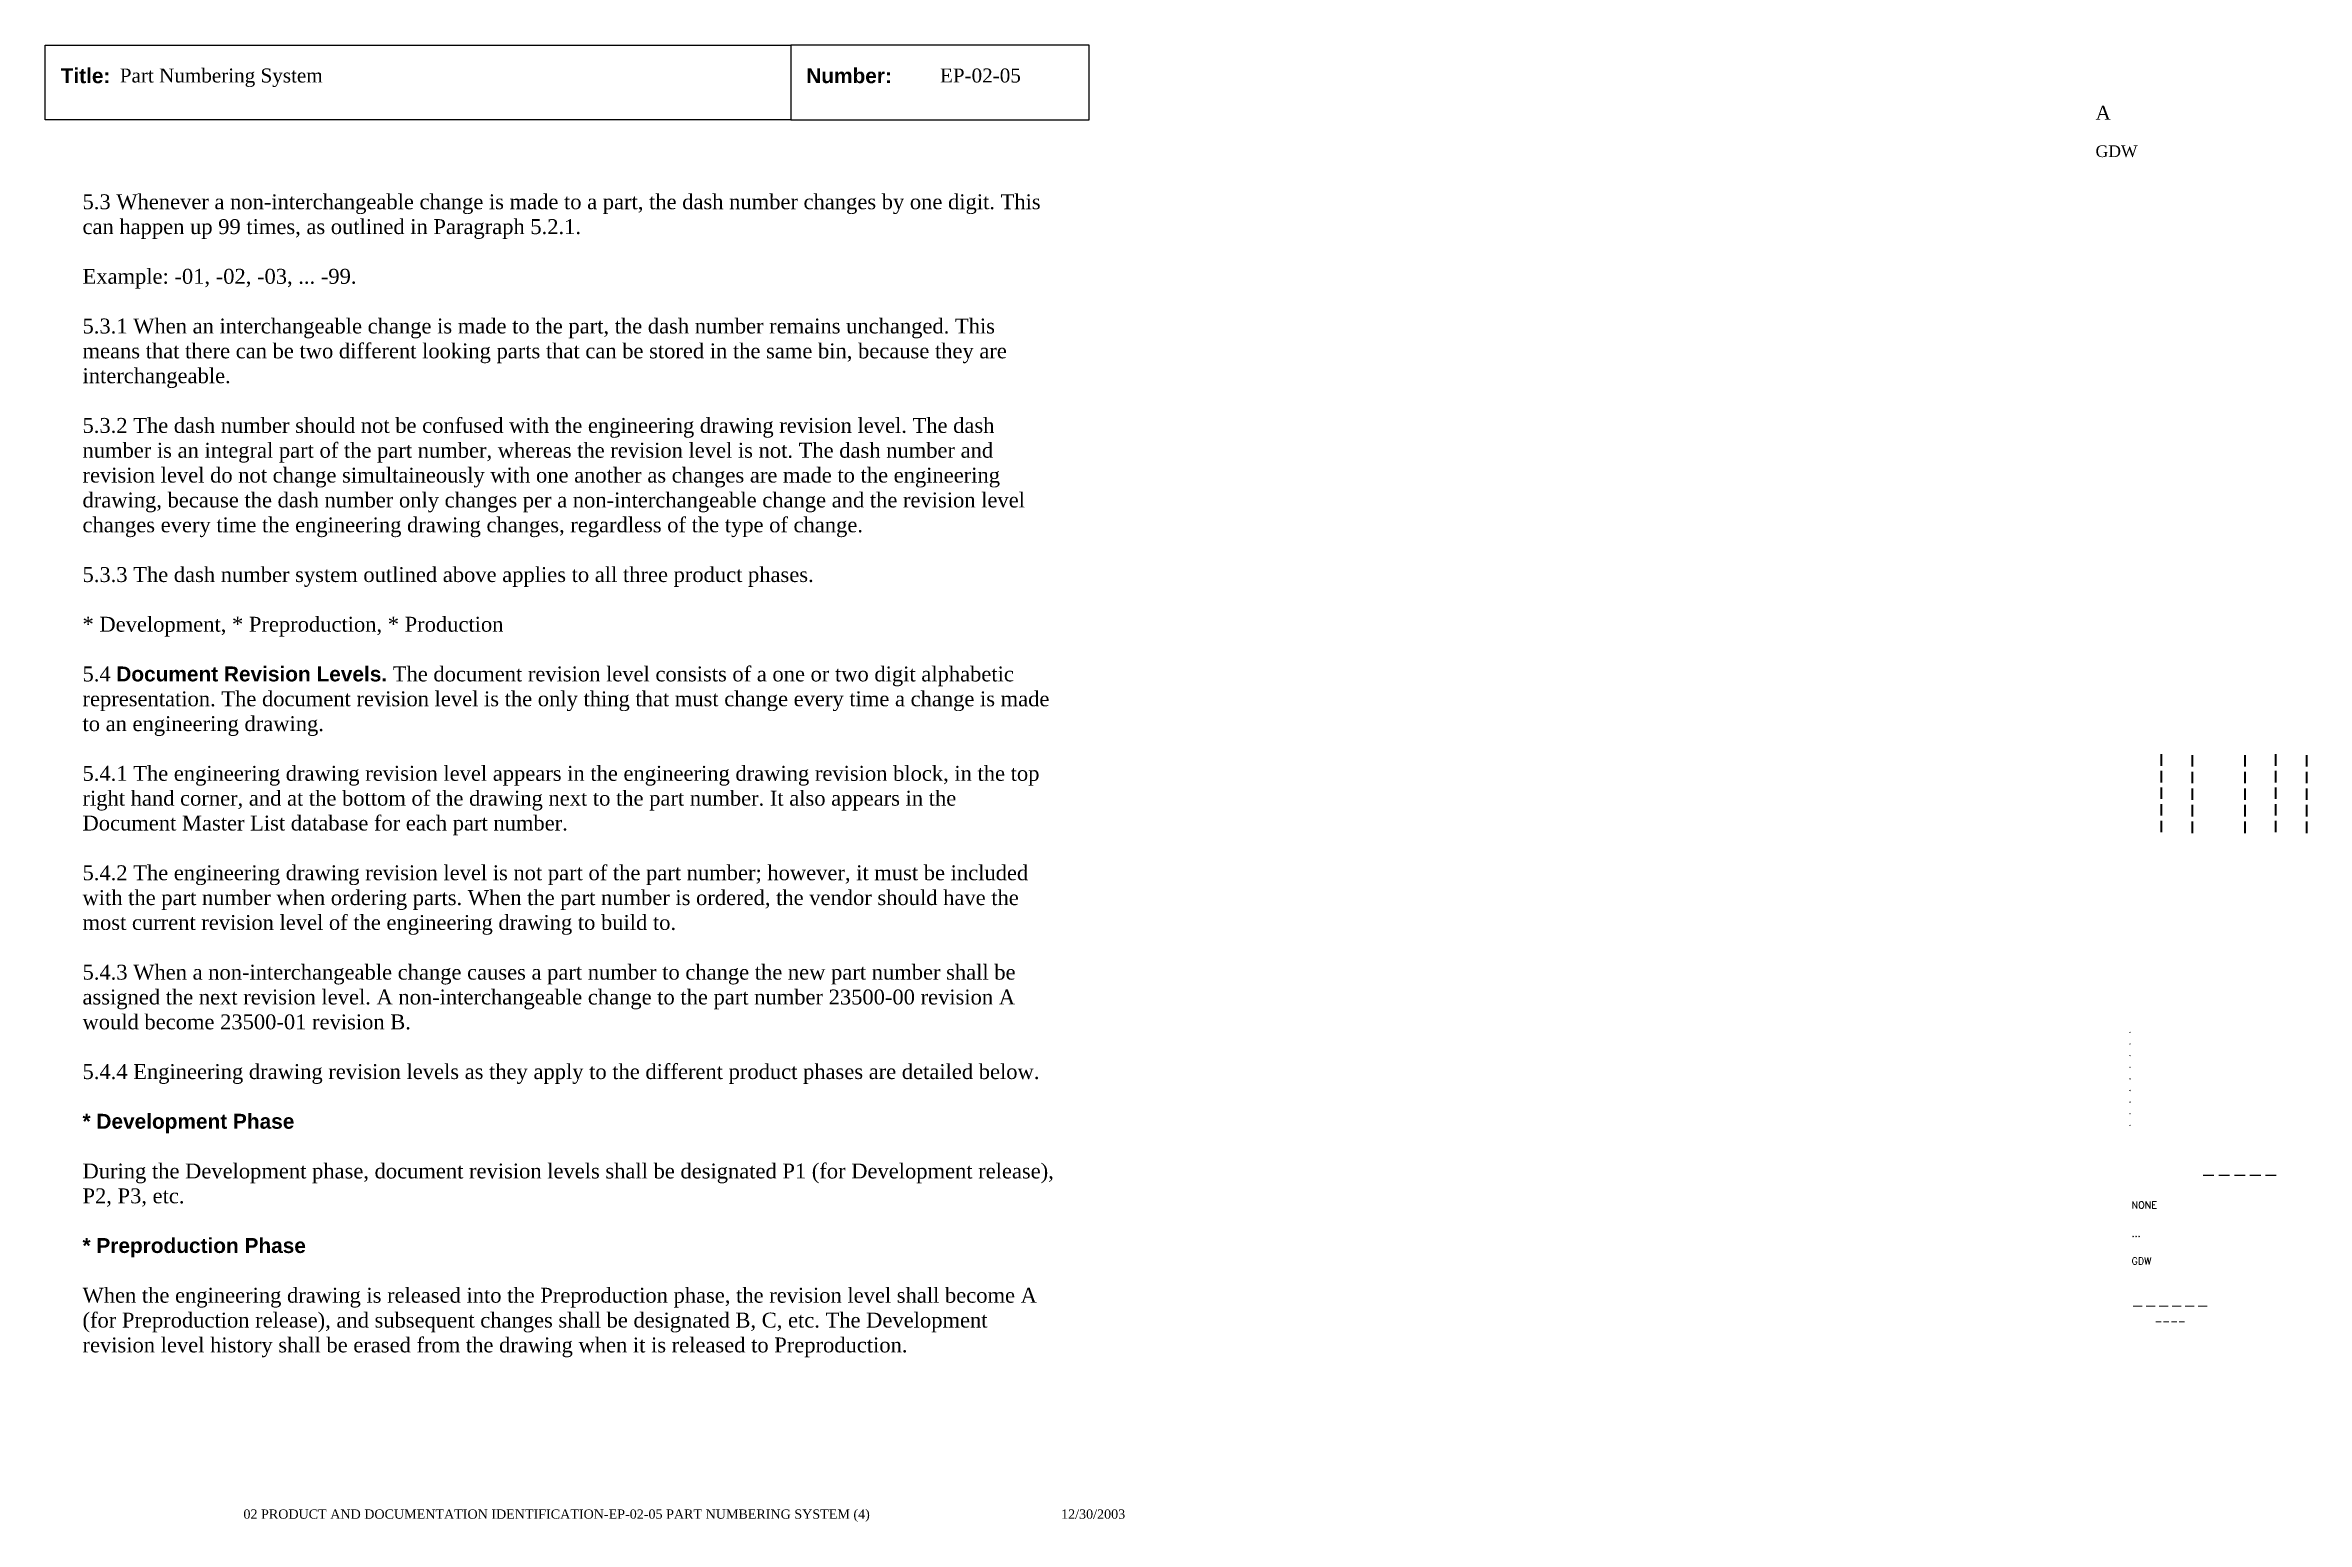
# Paper-space layout 'EP-02-05 Part Numbering System (4)' of a CAD drawing. Header units: inches. Extents: x 1 to 31.3, y 0.2 to 20.
import ezdxf
from ezdxf.enums import TextEntityAlignment as Align

# ---------------------------------------------------------------- set-up
doc = ezdxf.new("R2010")
doc.units = ezdxf.units.IN
doc.header["$MEASUREMENT"] = 0
doc.layers.add('TitleBlock_Attributes', color=40, linetype='Continuous', plot=False)
doc.layers.add('TitleBlock_Atts_Print', color=1, linetype='Continuous')
doc.styles.get("Standard").update_dxf_attribs({"font": 'simplex.shx'})
doc.styles.add('style1', font='TIMES.TTF')
doc.styles.add('styleAtt', font='TIMES.TTF')
doc.styles.add('TBBIGTEXT', font='complex.shx')

# ---------------------------------------------------------------- blocks, each defined once
blk = doc.blocks.new('Test1')
at = {"layer": 'TitleBlock_Attributes', "style": 'TBBIGTEXT', "width": 0.8}
for tag, p, height in [('SideLine1', (29.492, 9.408), 0.25), ('SideLine2', (29.906, 9.396), 0.25), ('SideLine3', (30.612, 9.396), 0.25), ('SideLine4', (31.026, 9.408), 0.25), ('SideLine5', (31.44, 9.396), 0.25), ('File-Layout', (28.803, 3.641), 0.125)]:
    blk.add_attdef(tag, p, '', height=height, rotation=90, dxfattribs=at)
at = {"layer": 'TitleBlock_Attributes'}
for tag, p, height in [('REV1', (28.947, 6.754), 0.0625), ('REV2', (28.947, 6.598), 0.0625), ('REV3', (28.947, 6.442), 0.0625), ('REV4', (28.947, 6.286), 0.0625), ('REV5', (28.947, 6.13), 0.0625), ('REV6', (28.947, 5.974), 0.0625), ('REV7', (28.947, 5.818), 0.0625), ('REV8', (28.947, 5.662), 0.0625), ('REV9', (28.947, 5.506), 0.0625), ('SCALE', (28.983, 4.394), 0.0938), ('INCHARGE', (28.983, 4.016), 0.0938), ('DRW', (28.983, 3.641), 0.0938)]:
    blk.add_attdef(tag, p, '', height=height, dxfattribs=at)
at = {"layer": 'TitleBlock_Attributes', "style": 'TBBIGTEXT'}
for tag, height, p in [('PROJNUM', 0.188, (30.434, 4.761)), ('DWG_NUM', 0.156, (31.168, 4.127)), ('CUSTOMER', 0.156, (29.501, 3.017)), ('LOCATION', 0.0938, (29.501, 2.835)), ('DESC_1', 0.188, (29.501, 2.412)), ('DESC_2', 0.188, (29.501, 2.1)), ('DESC_3', 0.188, (29.501, 1.787))]:
    blk.add_attdef(tag, text='', height=height, dxfattribs=at).set_placement(p, align=Align.CENTER)
at = {"layer": 'TitleBlock_Attributes'}
blk.add_attdef('DRW_DATE', text='', height=0.0938, dxfattribs=at).set_placement((31.149, 3.648), align=Align.CENTER)

psp = doc.layouts.new('EP-02-05 Part Numbering System (4)')

# ---------------------------------------------------------------- linework, layer by layer
for points in [[(1, 20), (11, 20), (11, 19), (1, 19)], [(11, 19), (15, 19), (15, 20), (11, 20)]]:
    psp.add_lwpolyline(points, close=True)

# ---------------------------------------------------------------- block references
ref = psp.add_blockref('Test1', (0, 0))
ref.add_attrib('CUSTOMER', '------', dxfattribs={"layer": 'TitleBlock_Attributes', "height": 0.1562, "style": 'TBBIGTEXT'}).set_placement((29.501, 3.017), align=Align.CENTER)
ref.add_attrib('LOCATION', '----', dxfattribs={"layer": 'TitleBlock_Attributes', "height": 0.0938, "style": 'TBBIGTEXT'}).set_placement((29.501, 2.835), align=Align.CENTER)
ref.add_attrib('DESC_1', 'Part Numbering System', (2, 19.5), dxfattribs={"layer": 'TitleBlock_Atts_Print', "height": 0.1875, "style": 'styleAtt'})
ref.add_attrib('DESC_2', 'EP-02-05', (13, 19.5), dxfattribs={"layer": 'TitleBlock_Atts_Print', "height": 0.1875, "style": 'styleAtt'})
ref.add_attrib('DESC_3', 'A', (28.5, 19), dxfattribs={"layer": 'TitleBlock_Attributes', "height": 0.188, "style": 'styleAtt'})
ref.add_attrib('PROJNUM', '-----', dxfattribs={"layer": 'TitleBlock_Attributes', "height": 0.1875, "style": 'TBBIGTEXT'}).set_placement((30.434, 4.761), align=Align.CENTER)
ref.add_attrib('DWG_NUM', 'GDW', (28.5, 18.5), dxfattribs={"layer": 'TitleBlock_Attributes', "height": 0.1562, "style": 'styleAtt'})
ref.add_attrib('DRW_DATE', '12/30/2003', dxfattribs={"layer": 'TitleBlock_Atts_Print', "height": 0.125, "style": 'styleAtt'}).set_placement((15.055, 0.232), align=Align.CENTER)
ref.add_attrib('DRW', 'GDW', (28.983, 3.641), dxfattribs={"layer": 'TitleBlock_Attributes', "height": 0.0938})
ref.add_attrib('INCHARGE', '...', (28.983, 4.016), dxfattribs={"layer": 'TitleBlock_Attributes', "height": 0.0938})
ref.add_attrib('SCALE', 'NONE', (28.983, 4.394), dxfattribs={"layer": 'TitleBlock_Attributes', "height": 0.0938})
ref.add_attrib('REV1', '.', (28.947, 6.754), dxfattribs={"layer": 'TitleBlock_Attributes', "height": 0.0625})
ref.add_attrib('REV2', '.', (28.947, 6.598), dxfattribs={"layer": 'TitleBlock_Attributes', "height": 0.0625})
ref.add_attrib('REV3', '.', (28.947, 6.442), dxfattribs={"layer": 'TitleBlock_Attributes', "height": 0.0625})
ref.add_attrib('REV4', '.', (28.947, 6.286), dxfattribs={"layer": 'TitleBlock_Attributes', "height": 0.0625})
ref.add_attrib('REV5', '.', (28.947, 6.13), dxfattribs={"layer": 'TitleBlock_Attributes', "height": 0.0625})
ref.add_attrib('REV6', '.', (28.947, 5.974), dxfattribs={"layer": 'TitleBlock_Attributes', "height": 0.0625})
ref.add_attrib('REV7', '.', (28.947, 5.818), dxfattribs={"layer": 'TitleBlock_Attributes', "height": 0.0625})
ref.add_attrib('REV8', '.', (28.947, 5.662), dxfattribs={"layer": 'TitleBlock_Attributes', "height": 0.0625})
ref.add_attrib('REV9', '.', (28.947, 5.506), dxfattribs={"layer": 'TitleBlock_Attributes', "height": 0.0625})
ref.add_attrib('SideLine1', '-----', (29.492, 9.408), dxfattribs={"layer": 'TitleBlock_Attributes', "height": 0.25, "rotation": 90, "style": 'TBBIGTEXT', "width": 0.8})
ref.add_attrib('SideLine2', '-----', (29.906, 9.396), dxfattribs={"layer": 'TitleBlock_Attributes', "height": 0.25, "rotation": 90, "style": 'TBBIGTEXT', "width": 0.8})
ref.add_attrib('SideLine3', '-----', (30.612, 9.396), dxfattribs={"layer": 'TitleBlock_Attributes', "height": 0.25, "rotation": 90, "style": 'TBBIGTEXT', "width": 0.8})
ref.add_attrib('SideLine4', '-----', (31.026, 9.408), dxfattribs={"layer": 'TitleBlock_Attributes', "height": 0.25, "rotation": 90, "style": 'TBBIGTEXT', "width": 0.8})
ref.add_attrib('SideLine5', '-----', (31.44, 9.396), dxfattribs={"layer": 'TitleBlock_Attributes', "height": 0.25, "rotation": 90, "style": 'TBBIGTEXT', "width": 0.8})
ref.add_attrib('File-Layout', '02 PRODUCT AND DOCUMENTATION IDENTIFICATION-EP-02-05 PART NUMBERING SYSTEM (4)', dxfattribs={"layer": 'TitleBlock_Atts_Print', "height": 0.125, "style": 'styleAtt'}).set_placement((7.859, 0.232), align=Align.CENTER)

# ---------------------------------------------------------------- texts
at = {"color": 5, "char_height": 0.2, "width": 2, "attachment_point": 1, "line_spacing_factor": 1.5, "style": 'style1'}
for s, insert in [('{\\fArial|b1|i0|c0|p34;Title:}', (1.207, 19.691)), ('{\\fArial|b1|i0|c0|p34;Number:}', (11.207, 19.691))]:
    psp.add_mtext(s, dxfattribs=dict(at, insert=insert))
at = {"color": 5, "insert": (1.5, 18), "char_height": 0.2, "width": 13, "attachment_point": 1, "style": 'style1'}
psp.add_mtext('5.3 Whenever a non-interchangeable change is made to a part, the dash number changes by one digit. This can happen up 99 times, as outlined in Paragraph 5.2.1.\\P\\PExample: -01, -02, -03, ... -99.\\P\\P5.3.1 When an interchangeable change is made to the part, the dash number remains unchanged. This means that there can be two different looking parts that can be stored in the same bin, because they are interchangeable.\\P\\P5.3.2 The dash number should not be confused with the engineering drawing revision level. The dash number is an integral part of the part number, whereas the revision level is not. The dash number and revision level do not change simultaineously with one another as changes are made to the engineering drawing, because the dash number only changes per a non-interchangeable change and the revision level changes every time the engineering drawing changes, regardless of the type of change.\\P\\P5.3.3 The dash number system outlined above applies to all three product phases.\\P\\P* Development, * Preproduction, * Production\\P\\P5.4 {\\fArial|b1|i0|c0|p34;Document Revision Levels.} The document revision level consists of a one or two digit alphabetic representation. The document revision level is the only thing that must change every time a change is made to an engineering drawing.\\P\\P5.4.1 The engineering drawing revision level appears in the engineering drawing revision block, in the top right hand corner, and at the bottom of the drawing next to the part number. It also appears in the Document Master List database for each part number.\\P\\P5.4.2 The engineering drawing revision level is not part of the part number; however, it must be included with the part number when ordering parts. When the part number is ordered, the vendor should have the most current revision level of the engineering drawing to build to.\\P\\P5.4.3 When a non-interchangeable change causes a part number to change the new part number shall be assigned the next revision level. A non-interchangeable change to the part number 23500-00 revision A would become 23500-01 revision B.\\P\\P5.4.4 Engineering drawing revision levels as they apply to the different product phases are detailed below.\\P\\P{\\fArial|b1|i0|c0|p34;* Development Phase\\P\\P}During the Development phase, document revision levels shall be designated P1 (for Development release), P2, P3, etc.\\P\\P{\\fArial|b1|i0|c0|p34;* Preproduction Phase\\P\\P}When the engineering drawing is released into the Preproduction phase, the revision level shall become A (for Preproduction release), and subsequent changes shall be designated B, C, etc. The Development revision level history shall be erased from the drawing when it is released to Preproduction.', dxfattribs=at)

doc.saveas('drawing.dxf')
